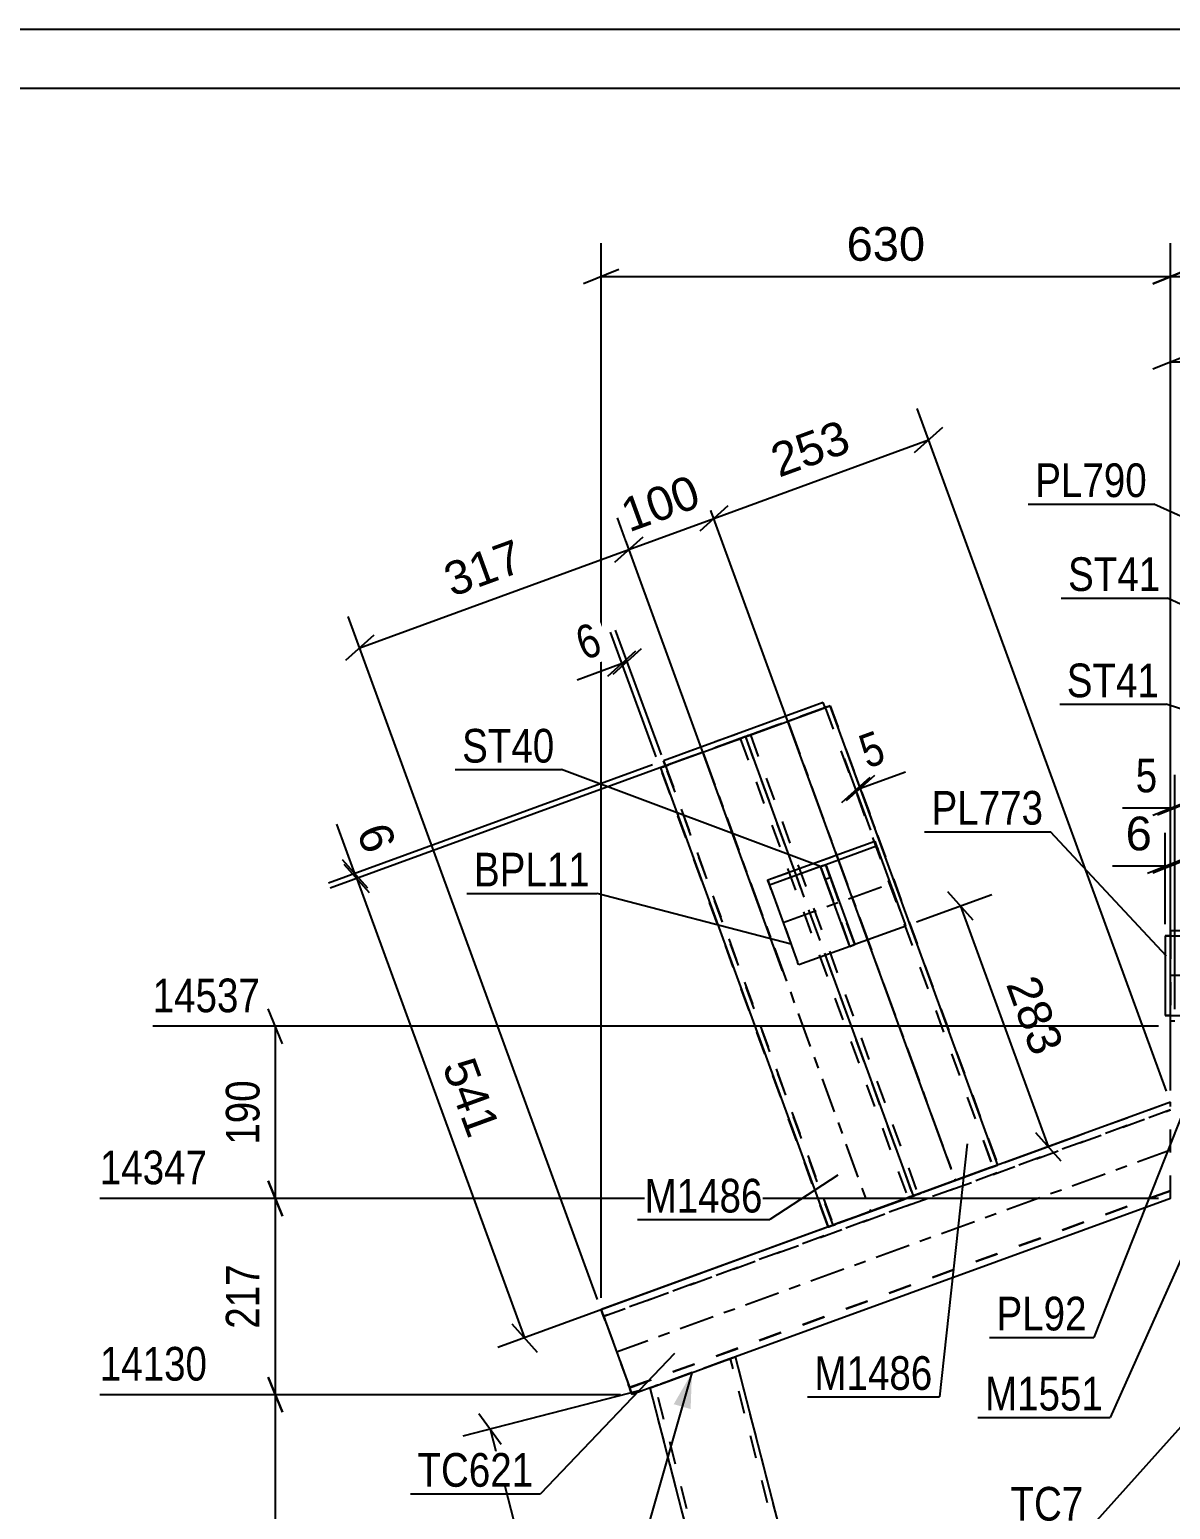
# Model space of a CAD drawing. Header units: millimetres. Extents: x 0 to 841, y 0 to 594.
# Drawn here: x 257.3 to 354.5, y 468.1 to 594 of the extents above; entities that cross this region are included whole.
import ezdxf

# ---------------------------------------------------------------- set-up
doc = ezdxf.new("R2010")
doc.units = ezdxf.units.MM
doc.linetypes.add('DXK_LINE_DOT2', pattern=[3.9198, 1.9599, -1.9599])
doc.linetypes.add('DXK_LINE_DOT3', pattern=[5.9187, 2.979, -0.9799, 0.9799, -0.9799])
doc.styles.add('Arial', font='ARIAL.TTF', dxfattribs={"height": 0.2})
doc.styles.add('Arial Narrow', font='ARIALN.TTF', dxfattribs={"height": 0.2})

# ---------------------------------------------------------------- blocks, each defined once
blk = doc.blocks.new('Unknown-275655210-1133')
at = {"color": 5, "linetype": 'Continuous'}
for p, q in [((841, 594), (0, 594)), ((836, 589), (5, 589))]:
    blk.add_line(p, q, dxfattribs=at)
blk = doc.blocks.new('Part-275655210-8401 - 3681')
at = {"color": 2, "linetype": 'Continuous'}
for p, q in [((354.45, 516.89), (353.99, 516.89)), ((353.99, 516.89), (353.99, 510.12)), ((353.99, 510.12), (354.45, 510.12)), ((354.45, 510.12), (353.99, 510.12))]:
    blk.add_line(p, q, dxfattribs=at)
at = {"color": 7, "linetype": 'DXK_LINE_DOT2'}
for p, q in [((353.99, 516.89), (354.45, 516.89)), ((354.45, 516.89), (354.45, 510.12)), ((353.99, 510.12), (353.99, 510.12)), ((353.99, 510.12), (353.99, 510.12)), ((354.45, 510.12), (354.45, 510.12))]:
    blk.add_line(p, q, dxfattribs=at)
blk = doc.blocks.new('Part-275655210-3687 - 3681')
at = {"color": 7, "linetype": 'DXK_LINE_DOT2'}
for p, q in [((317.18, 480.99), (316.87, 480.87)), ((317.36, 481.06), (317.18, 480.99)), ((317.43, 481.08), (317.36, 481.06)), ((317.43, 481.08), (317.43, 481.08)), ((354.45, 337.67), (317.43, 481.08)), ((316.73, 480.82), (310.87, 478.69)), ((316.73, 480.82), (310.87, 478.69)), ((316.56, 480.76), (310.87, 478.69)), ((316.87, 480.87), (316.56, 480.76)), ((316.73, 480.82), (316.87, 480.87)), ((316.87, 480.88), (316.73, 480.82)), ((316.87, 480.87), (316.96, 480.91)), ((316.96, 480.91), (316.87, 480.88)), ((316.96, 480.91), (317, 480.92)), ((317, 480.92), (316.96, 480.91)), ((317, 480.92), (317, 480.92)), ((354.45, 335.82), (317, 480.92)), ((354.45, 335.82), (317, 480.92)), ((310.24, 478.46), (310.17, 478.44)), ((310.17, 478.44), (310.17, 478.44)), ((354.45, 306.89), (310.17, 478.44)), ((310.42, 478.53), (310.24, 478.46)), ((310.64, 478.61), (310.42, 478.53)), ((310.64, 478.61), (310.6, 478.6)), ((310.6, 478.6), (310.64, 478.61)), ((310.6, 478.6), (310.6, 478.6)), ((354.45, 308.74), (310.6, 478.6)), ((354.45, 308.74), (310.6, 478.6)), ((310.87, 478.69), (310.64, 478.61)), ((310.71, 478.63), (310.64, 478.61)), ((310.64, 478.61), (310.71, 478.63)), ((310.87, 478.69), (310.71, 478.63)), ((310.71, 478.63), (310.73, 478.64)), ((310.73, 478.64), (310.87, 478.69))]:
    blk.add_line(p, q, dxfattribs=at)
at = {"color": 2, "linetype": 'Continuous'}
for p, q in [((316.89, 480.89), (317.18, 480.99)), ((317.18, 480.99), (317.36, 481.06)), ((317.36, 481.06), (317.43, 481.08)), ((354.45, 337.67), (317.43, 481.08)), ((311.04, 478.76), (316.56, 480.76)), ((316.56, 480.76), (316.89, 480.89)), ((310.17, 478.44), (310.24, 478.46)), ((354.45, 306.89), (310.17, 478.44)), ((310.24, 478.46), (310.42, 478.53)), ((310.42, 478.53), (310.71, 478.63)), ((310.71, 478.63), (311.04, 478.76))]:
    blk.add_line(p, q, dxfattribs=at)
blk = doc.blocks.new('Part-275655210-3692 - 3681')
at = {"color": 7, "linetype": 'DXK_LINE_DOT2'}
for p, q in [((354.45, 502.74), (306, 485.1)), ((354.45, 494.55), (354.45, 502.74)), ((306.21, 484.53), (354.45, 502.09)), ((354.45, 502.09), (306.21, 484.53)), ((308.42, 478.45), (354.45, 495.21)), ((354.45, 495.21), (308.42, 478.46)), ((332.79, 494.86), (332.54, 494.77)), ((328.85, 493.42), (325.31, 492.13)), ((306, 485.1), (306, 485.11)), ((306, 485.1), (306.03, 485.02)), ((306.03, 485.02), (306.12, 484.77)), ((306.12, 484.77), (306.26, 484.39)), ((306.21, 484.53), (306.21, 484.53)), ((306.22, 484.48), (306.21, 484.53)), ((306.21, 484.53), (306.22, 484.48)), ((306.34, 484.17), (306.22, 484.48)), ((306.22, 484.48), (306.27, 484.36)), ((306.26, 484.39), (308.4, 478.5)), ((306.27, 484.36), (306.34, 484.17)), ((306.34, 484.17), (308.29, 478.81)), ((306.34, 484.17), (308.29, 478.81)), ((317.43, 481.08), (310.17, 478.44)), ((317.43, 481.08), (310.17, 478.44)), ((308.29, 478.81), (308.4, 478.5)), ((308.36, 478.62), (308.29, 478.81)), ((308.4, 478.5), (308.36, 478.62)), ((308.4, 478.5), (308.42, 478.46)), ((308.42, 478.45), (308.4, 478.5)), ((308.4, 478.5), (308.5, 478.21)), ((308.42, 478.46), (308.42, 478.45)), ((308.5, 478.21), (308.6, 477.96)), ((308.6, 477.96), (308.63, 477.88)), ((308.63, 477.88), (308.63, 477.88))]:
    blk.add_line(p, q, dxfattribs=at)
at = {"color": 2, "linetype": 'Continuous'}
for p, q in [((354.45, 502.74), (332.79, 494.86)), ((354.45, 494.56), (317.43, 481.08)), ((354.45, 494.55), (317.43, 481.08)), ((332.54, 494.77), (328.85, 493.42)), ((325.31, 492.13), (306, 485.11)), ((306.03, 485.02), (306, 485.11)), ((306.12, 484.77), (306.03, 485.02)), ((306.26, 484.39), (306.12, 484.77)), ((306.26, 484.39), (308.37, 478.59)), ((308.5, 478.22), (308.37, 478.59)), ((310.17, 478.44), (308.63, 477.88)), ((310.17, 478.44), (308.63, 477.88)), ((308.6, 477.96), (308.5, 478.22)), ((308.63, 477.88), (308.6, 477.96))]:
    blk.add_line(p, q, dxfattribs=at)
at = {"color": 7, "linetype": 'DXK_LINE_DOT3'}
blk.add_line((354.45, 498.65), (307.31, 481.49), dxfattribs=at)
blk = doc.blocks.new('Part-275655210-8399 - 3681')
at = {"color": 2, "linetype": 'Continuous'}
for p, q in [((354.45, 517.35), (360.62, 517.35)), ((354.45, 517.35), (354.45, 516.43)), ((354.45, 509.73), (354.45, 516.43)), ((375.43, 517.35), (373.12, 517.35)), ((392.91, 517.35), (390.82, 517.35)), ((392.91, 517.35), (392.91, 517.28)), ((392.91, 517.28), (392.91, 509.66)), ((354.45, 509.73), (354.45, 509.66)), ((354.45, 509.66), (354.84, 509.66)), ((354.45, 509.66), (354.84, 509.66)), ((392.91, 509.66), (392.53, 509.66)), ((392.91, 509.66), (392.53, 509.66))]:
    blk.add_line(p, q, dxfattribs=at)
at = {"color": 7, "linetype": 'DXK_LINE_DOT2'}
for p, q in [((354.45, 517.35), (392.91, 517.35)), ((354.45, 517.35), (354.45, 517.35)), ((354.45, 516.89), (392.91, 516.89)), ((392.91, 516.89), (354.45, 516.89)), ((354.45, 516.89), (354.45, 516.89)), ((354.45, 516.89), (354.45, 516.86)), ((354.45, 516.86), (354.45, 516.61)), ((360.62, 517.35), (373.12, 517.35)), ((390.82, 517.35), (375.43, 517.35)), ((392.91, 517.35), (392.91, 517.35)), ((392.91, 516.89), (392.91, 516.89)), ((392.91, 516.86), (392.91, 516.89)), ((354.45, 510.58), (354.45, 510.58)), ((354.45, 510.58), (354.45, 510.58)), ((354.45, 510.58), (354.45, 510.58)), ((354.45, 510.12), (392.91, 510.12)), ((392.91, 510.12), (354.45, 510.12)), ((354.45, 510.12), (354.45, 510.12)), ((392.91, 510.58), (392.91, 510.58)), ((392.91, 510.58), (392.91, 510.58)), ((392.91, 510.58), (392.91, 510.58)), ((392.91, 510.12), (392.91, 510.12)), ((354.45, 509.66), (354.45, 509.66)), ((354.45, 509.66), (354.45, 509.66)), ((392.53, 509.66), (354.84, 509.66)), ((392.53, 509.66), (354.84, 509.66)), ((392.91, 509.66), (392.91, 509.66)), ((392.91, 509.66), (392.91, 509.66))]:
    blk.add_line(p, q, dxfattribs=at)
at = {"color": 7, "linetype": 'DXK_LINE_DOT3'}
blk.add_line((392.91, 513.51), (354.45, 513.51), dxfattribs=at)
blk = doc.blocks.new('Part-275655210-8389 - 3681')
at = {"color": 7, "linetype": 'DXK_LINE_DOT2'}
for p, q in [((318.2, 533.82), (318.13, 533.79)), ((318.2, 533.82), (318.27, 533.84)), ((318.27, 533.84), (318.2, 533.81)), ((318.27, 533.84), (318.27, 533.84)), ((318.27, 533.84), (318.27, 533.84)), ((318.27, 533.84), (332.54, 494.77)), ((317.56, 533.58), (311.74, 531.46)), ((317.56, 533.58), (311.74, 531.46)), ((317.4, 533.52), (311.74, 531.46)), ((317.7, 533.63), (317.4, 533.52)), ((317.7, 533.64), (317.56, 533.58)), ((317.56, 533.58), (317.7, 533.63)), ((318.01, 533.75), (317.7, 533.63)), ((317.7, 533.63), (317.8, 533.67)), ((317.8, 533.67), (317.7, 533.64)), ((317.8, 533.67), (317.83, 533.68)), ((317.83, 533.68), (317.8, 533.67)), ((317.83, 533.68), (317.83, 533.68)), ((317.83, 533.68), (332.1, 494.61)), ((317.83, 533.68), (332.1, 494.61)), ((318.2, 533.81), (318.01, 533.75)), ((311.51, 531.37), (311.29, 531.29)), ((311.47, 531.36), (311.51, 531.37)), ((311.51, 531.37), (311.47, 531.36)), ((311.47, 531.36), (311.47, 531.36)), ((325.74, 492.29), (311.47, 531.36)), ((311.47, 531.36), (325.74, 492.29)), ((311.74, 531.46), (311.51, 531.37)), ((311.51, 531.37), (311.58, 531.4)), ((311.57, 531.4), (311.51, 531.37)), ((311.74, 531.46), (311.57, 531.4)), ((311.58, 531.4), (311.6, 531.4)), ((311.6, 531.4), (311.74, 531.46)), ((311.11, 531.22), (311.04, 531.2)), ((311.04, 531.2), (311.04, 531.2)), ((325.31, 492.13), (311.04, 531.2)), ((311.29, 531.29), (311.11, 531.22)), ((322.42, 522.46), (322.58, 522.03)), ((322.58, 522.03), (325.06, 515.24)), ((331.83, 494.51), (326.01, 492.39)), ((331.67, 494.45), (326.01, 492.39)), ((329.89, 493.8), (326.01, 492.39)), ((331.67, 494.45), (332, 494.57)), ((331.83, 494.51), (331.97, 494.56)), ((331.97, 494.56), (332.07, 494.6)), ((332.1, 494.61), (332, 494.57)), ((332.07, 494.6), (332.1, 494.61)), ((332.1, 494.61), (332.1, 494.61)), ((332.54, 494.77), (332.54, 494.77)), ((325.56, 492.22), (325.85, 492.32)), ((325.74, 492.29), (325.78, 492.3)), ((325.78, 492.3), (325.74, 492.29)), ((325.74, 492.29), (325.74, 492.29)), ((325.74, 492.29), (325.74, 492.29)), ((325.78, 492.3), (325.85, 492.33)), ((325.87, 492.33), (325.78, 492.3)), ((325.85, 492.32), (326.01, 492.39)), ((325.85, 492.33), (325.87, 492.33)), ((325.87, 492.33), (326.01, 492.39)), ((326.01, 492.39), (325.87, 492.33)), ((325.31, 492.13), (325.38, 492.15)), ((325.31, 492.13), (325.31, 492.13)), ((325.31, 492.13), (325.31, 492.13)), ((325.38, 492.15), (325.56, 492.22))]:
    blk.add_line(p, q, dxfattribs=at)
at = {"color": 2, "linetype": 'Continuous'}
for p, q in [((318.27, 533.84), (322.42, 522.46)), ((311.91, 531.52), (317.4, 533.52)), ((317.4, 533.52), (317.73, 533.64)), ((317.73, 533.64), (318.01, 533.75)), ((318.13, 533.79), (318.01, 533.75)), ((311.29, 531.29), (311.57, 531.4)), ((311.57, 531.4), (311.91, 531.52)), ((311.04, 531.2), (311.11, 531.22)), ((311.04, 531.2), (325.31, 492.13)), ((311.11, 531.22), (311.29, 531.29)), ((322.58, 522.03), (322.58, 522.03)), ((325.06, 515.24), (332.54, 494.77)), ((326.18, 492.45), (331.67, 494.45)), ((331.83, 494.51), (329.89, 493.8)), ((332, 494.57), (331.67, 494.45)), ((331.97, 494.56), (331.83, 494.51)), ((332.07, 494.6), (331.97, 494.56)), ((332.28, 494.68), (332, 494.57)), ((332.1, 494.61), (332.07, 494.6)), ((332.28, 494.68), (332.1, 494.61)), ((332.47, 494.75), (332.28, 494.68)), ((332.28, 494.68), (332.47, 494.74)), ((332.47, 494.74), (332.54, 494.77)), ((332.54, 494.77), (332.47, 494.75)), ((325.85, 492.33), (325.56, 492.22)), ((326.18, 492.45), (325.85, 492.33)), ((325.38, 492.15), (325.31, 492.13)), ((325.56, 492.22), (325.38, 492.15))]:
    blk.add_line(p, q, dxfattribs=at)
at = {"color": 7, "linetype": 'DXK_LINE_DOT3'}
blk.add_line((314.65, 532.52), (328.92, 493.45), dxfattribs=at)
blk = doc.blocks.new('Part-275655210-8388 - 3681')
at = {"color": 7, "linetype": 'DXK_LINE_DOT2'}
for p, q in [((325.24, 536.38), (324.93, 536.27)), ((325.43, 536.45), (325.24, 536.38)), ((325.49, 536.47), (325.43, 536.45)), ((325.49, 536.47), (325.49, 536.47)), ((325.49, 536.47), (339.76, 497.4)), ((324.79, 536.22), (318.97, 534.09)), ((324.79, 536.22), (318.97, 534.09)), ((324.63, 536.16), (318.97, 534.09)), ((324.93, 536.27), (324.63, 536.16)), ((324.79, 536.22), (324.93, 536.27)), ((324.93, 536.27), (324.79, 536.22)), ((324.93, 536.27), (325.03, 536.3)), ((325.03, 536.3), (324.93, 536.27)), ((325.03, 536.3), (325.06, 536.32)), ((325.06, 536.32), (325.03, 536.3)), ((325.06, 536.32), (325.06, 536.32)), ((325.06, 536.32), (339.33, 497.24)), ((325.06, 536.32), (339.33, 497.25)), ((318.33, 533.86), (318.27, 533.83)), ((318.27, 533.83), (318.27, 533.84)), ((318.27, 533.83), (332.54, 494.76)), ((318.52, 533.93), (318.33, 533.86)), ((318.74, 534.01), (318.52, 533.93)), ((318.7, 533.99), (318.74, 534.01)), ((318.74, 534.01), (318.7, 533.99)), ((318.7, 533.99), (318.7, 533.99)), ((318.7, 533.99), (332.97, 494.92)), ((318.7, 533.99), (332.97, 494.92)), ((318.97, 534.09), (318.74, 534.01)), ((318.74, 534.01), (318.8, 534.03)), ((318.8, 534.03), (318.74, 534.01)), ((318.97, 534.09), (318.8, 534.03)), ((318.8, 534.03), (318.83, 534.04)), ((318.83, 534.04), (318.97, 534.09)), ((322.42, 522.47), (322.58, 522.03)), ((322.58, 522.03), (325.06, 515.24)), ((339.76, 497.4), (339.76, 497.4)), ((339.06, 497.15), (333.24, 495.02)), ((338.9, 497.09), (333.24, 495.02)), ((338.9, 497.09), (339.33, 497.24)), ((339.06, 497.15), (339.2, 497.2)), ((339.2, 497.2), (339.3, 497.23)), ((339.3, 497.23), (339.33, 497.25)), ((339.33, 497.25), (339.33, 497.24)), ((332.54, 494.76), (332.6, 494.79)), ((332.6, 494.79), (332.79, 494.86)), ((332.79, 494.86), (333.07, 494.96)), ((332.97, 494.92), (333, 494.94)), ((333, 494.93), (332.97, 494.92)), ((332.97, 494.92), (332.97, 494.92)), ((333.1, 494.97), (333, 494.93)), ((333, 494.94), (333.07, 494.96)), ((333.07, 494.96), (333.24, 495.02)), ((333.07, 494.96), (333.1, 494.97)), ((333.1, 494.97), (333.24, 495.02)), ((333.24, 495.02), (333.1, 494.97)), ((333.4, 495.08), (333.24, 495.02)), ((332.54, 494.76), (332.54, 494.77))]:
    blk.add_line(p, q, dxfattribs=at)
at = {"color": 2, "linetype": 'Continuous'}
for p, q in [((324.96, 536.28), (325.24, 536.38)), ((325.24, 536.38), (325.43, 536.45)), ((325.43, 536.45), (325.49, 536.47)), ((339.76, 497.4), (325.49, 536.47)), ((319.14, 534.15), (324.63, 536.16)), ((324.63, 536.16), (324.96, 536.28)), ((318.27, 533.84), (318.33, 533.86)), ((318.27, 533.84), (322.42, 522.47)), ((318.33, 533.86), (318.52, 533.93)), ((318.52, 533.93), (318.8, 534.03)), ((318.8, 534.03), (319.14, 534.15)), ((322.58, 522.03), (322.58, 522.03)), ((325.06, 515.24), (332.54, 494.77)), ((339.51, 497.31), (339.23, 497.21)), ((339.33, 497.24), (339.51, 497.31)), ((339.51, 497.31), (339.7, 497.38)), ((339.7, 497.38), (339.51, 497.31)), ((339.7, 497.38), (339.76, 497.4)), ((339.76, 497.4), (339.7, 497.38)), ((339.06, 497.15), (333.4, 495.08)), ((333.4, 495.08), (338.9, 497.09)), ((339.23, 497.21), (338.9, 497.09)), ((339.2, 497.2), (339.06, 497.15)), ((339.3, 497.23), (339.2, 497.2)), ((339.33, 497.24), (339.3, 497.23)), ((332.6, 494.79), (332.54, 494.77)), ((332.79, 494.86), (332.6, 494.79)), ((333.07, 494.96), (332.79, 494.86)), ((333.4, 495.08), (333.07, 494.96))]:
    blk.add_line(p, q, dxfattribs=at)
at = {"color": 7, "linetype": 'DXK_LINE_DOT3'}
blk.add_line((321.88, 535.15), (336.15, 496.08), dxfattribs=at)
blk = doc.blocks.new('Part-275655210-8403 - 3681')
at = {"color": 2, "linetype": 'Continuous'}
for p, q in [((324.9, 536.75), (311.31, 531.79)), ((325.06, 536.32), (324.9, 536.75)), ((319.14, 534.15), (318.13, 533.79)), ((318.27, 533.84), (318.27, 533.84)), ((311.47, 531.36), (311.31, 531.79)), ((311.91, 531.52), (311.47, 531.36))]:
    blk.add_line(p, q, dxfattribs=at)
at = {"color": 7, "linetype": 'DXK_LINE_DOT2'}
for p, q in [((324.9, 536.75), (311.31, 531.79)), ((325.06, 536.32), (324.9, 536.75)), ((324.9, 536.75), (324.9, 536.75)), ((318.27, 533.84), (325.06, 536.31)), ((325.06, 536.31), (319.14, 534.15)), ((325.06, 536.31), (325.06, 536.32)), ((325.06, 536.31), (325.06, 536.32)), ((325.06, 536.31), (325.06, 536.31)), ((318.27, 533.84), (311.47, 531.36)), ((318.13, 533.79), (311.91, 531.52)), ((311.31, 531.79), (311.47, 531.36)), ((311.31, 531.79), (311.31, 531.79)), ((311.47, 531.36), (311.47, 531.36))]:
    blk.add_line(p, q, dxfattribs=at)
blk = doc.blocks.new('Part-275655210-8404 - 3681')
at = {"color": 2, "linetype": 'Continuous'}
for p, q in [((320.18, 521.65), (329.28, 524.96)), ((329.44, 524.53), (325.11, 522.95)), ((329.44, 524.53), (325.11, 522.95)), ((329.28, 524.96), (329.3, 524.93)), ((329.3, 524.93), (329.43, 524.56)), ((329.43, 524.56), (329.44, 524.53)), ((329.44, 524.53), (329.44, 524.53)), ((329.44, 524.53), (329.46, 524.48)), ((329.46, 524.48), (329.51, 524.35)), ((329.51, 524.35), (329.58, 524.15)), ((329.58, 524.15), (331.87, 517.85)), ((324.68, 522.79), (320.33, 521.21)), ((324.67, 522.79), (320.33, 521.21)), ((320.19, 521.61), (320.18, 521.65)), ((320.25, 521.46), (320.19, 521.61)), ((320.32, 521.24), (320.25, 521.46)), ((320.33, 521.21), (320.32, 521.24)), ((320.33, 521.21), (320.33, 521.21)), ((320.35, 521.17), (320.33, 521.21)), ((320.47, 520.83), (320.35, 521.17)), ((320.47, 520.83), (322.72, 514.66)), ((331.92, 517.73), (327.58, 516.16)), ((331.92, 517.73), (331.87, 517.85)), ((327.15, 516), (322.81, 514.42)), ((322.8, 514.45), (322.72, 514.66)), ((322.81, 514.42), (322.8, 514.45))]:
    blk.add_line(p, q, dxfattribs=at)
at = {"color": 7, "linetype": 'DXK_LINE_DOT2'}
for p, q in [((320.18, 521.65), (329.28, 524.96)), ((329.28, 524.96), (329.44, 524.53)), ((329.28, 524.96), (329.28, 524.96)), ((329.44, 524.53), (331.92, 517.73)), ((329.44, 524.53), (329.44, 524.53)), ((325.11, 522.95), (324.67, 522.79)), ((325.11, 522.95), (324.68, 522.79)), ((320.18, 521.65), (320.33, 521.21)), ((320.18, 521.65), (320.18, 521.65)), ((320.33, 521.21), (322.81, 514.42)), ((320.33, 521.21), (320.33, 521.21)), ((327.58, 516.16), (327.15, 516))]:
    blk.add_line(p, q, dxfattribs=at)
at = {"color": 7, "linetype": 'DXK_LINE_DOT3'}
blk.add_line((321.49, 518.03), (330.6, 521.35), dxfattribs=at)
blk = doc.blocks.new('Part-275655210-8405 - 3681')
at = {"color": 2, "linetype": 'Continuous'}
for p, q in [((324.67, 522.79), (325.11, 522.95)), ((327.15, 516), (324.67, 522.79)), ((325.11, 522.95), (327.58, 516.16)), ((327.15, 516), (327.58, 516.16))]:
    blk.add_line(p, q, dxfattribs=at)
at = {"color": 7, "linetype": 'DXK_LINE_DOT2'}
for p, q in [((324.67, 522.79), (325.11, 522.95)), ((324.67, 522.79), (325.07, 521.71)), ((324.67, 522.79), (324.67, 522.79)), ((325.5, 521.87), (325.11, 522.95)), ((325.11, 522.95), (325.11, 522.95)), ((325.07, 521.71), (325.5, 521.87)), ((325.07, 521.71), (327.15, 516)), ((327.58, 516.16), (325.5, 521.87))]:
    blk.add_line(p, q, dxfattribs=at)
blk = doc.blocks.new('StraightDimension-275655210-13917 - 3681')
at = {"color": 7, "linetype": 'Continuous'}
for p, q in [((353.99, 517.89), (353.99, 525.67)), ((354.45, 518.35), (354.45, 525.67)), ((353.99, 522.82), (349.52, 522.82)), ((353.99, 522.82), (349.52, 522.82)), ((352.49, 522.22), (355.49, 523.42)), ((355.95, 523.42), (352.95, 522.22)), ((353.99, 522.82), (354.45, 522.82))]:
    blk.add_line(p, q, dxfattribs=at)
at = {"color": 0}
blk.add_wipeout([(353.46, 523.57), (353.46, 527.77), (350.04, 527.77), (350.04, 523.57)], dxfattribs=at)
at = {"color": 3, "style": 'Arial'}
blk.add_text('6', height=2.87, dxfattribs=at).set_placement((350.64, 524.17))
blk = doc.blocks.new('StraightDimension-275655210-20861 - 3681')
at = {"color": 7, "linetype": 'Continuous'}
for p, q in [((354.45, 518.35), (354.45, 568.58)), ((364.47, 552.1), (364.47, 568.58)), ((352.95, 565.13), (355.95, 566.33)), ((354.45, 565.73), (364.47, 565.73)), ((365.97, 566.33), (362.97, 565.13))]:
    blk.add_line(p, q, dxfattribs=at)
at = {"color": 0}
blk.add_wipeout([(363.4, 566.48), (363.4, 570.68), (355.53, 570.68), (355.53, 566.48)], dxfattribs=at)
at = {"color": 3, "style": 'Arial'}
blk.add_text('130', height=2.865, dxfattribs=at).set_placement((356.13, 567.08))
blk = doc.blocks.new('StraightDimension-275655210-4100 - 3681')
at = {"color": 7, "linetype": 'Continuous'}
for p, q in [((354.45, 510.2), (354.45, 530.61)), ((354.84, 510.66), (354.84, 530.61)), ((354.45, 527.76), (350.37, 527.76)), ((354.45, 527.76), (350.37, 527.76)), ((352.95, 527.16), (355.95, 528.36)), ((356.34, 528.36), (353.34, 527.16)), ((354.45, 527.76), (354.84, 527.76))]:
    blk.add_line(p, q, dxfattribs=at)
at = {"color": 0}
blk.add_wipeout([(353.93, 528.51), (353.93, 532.71), (350.9, 532.71), (350.9, 528.51)], dxfattribs=at)
at = {"color": 3, "style": 'Arial Narrow'}
blk.add_text('5', height=2.86, dxfattribs=at).set_placement((351.5, 529.11))
blk = doc.blocks.new('StraightDimension-275655210-13946 - 3681')
at = {"color": 7, "linetype": 'Continuous'}
for p, q in [((354.45, 503.74), (354.45, 575.83)), ((392.91, 503.74), (392.91, 575.83)), ((355.95, 573.58), (352.95, 572.38)), ((354.45, 572.98), (392.91, 572.98)), ((391.41, 572.38), (394.41, 573.58))]:
    blk.add_line(p, q, dxfattribs=at)
at = {"color": 0}
blk.add_wipeout([(377.62, 573.73), (377.62, 577.93), (369.75, 577.93), (369.75, 573.73)], dxfattribs=at)
at = {"color": 3, "style": 'Arial'}
blk.add_text('500', height=2.865, dxfattribs=at).set_placement((370.35, 574.33))
blk = doc.blocks.new('StraightDimension-275655210-13947 - 3681')
at = {"color": 7, "linetype": 'Continuous'}
for p, q in [((306, 486.11), (306, 575.83)), ((354.45, 503.74), (354.45, 575.83)), ((307.5, 573.58), (304.5, 572.38)), ((306, 572.98), (354.45, 572.98)), ((352.95, 572.38), (355.95, 573.58))]:
    blk.add_line(p, q, dxfattribs=at)
at = {"color": 0}
blk.add_wipeout([(334.16, 573.73), (334.16, 577.93), (326.29, 577.93), (326.29, 573.73)], dxfattribs=at)
at = {"color": 3, "style": 'Arial'}
blk.add_text('630', height=2.865, dxfattribs=at).set_placement((326.89, 574.33))
blk = doc.blocks.new('StraightDimension-275655210-16260 - 3681')
at = {"color": 7, "linetype": 'Continuous'}
for p, q in [((354.11, 503.68), (332.9, 561.77)), ((315.58, 552.41), (333.87, 559.09)), ((332.67, 558.01), (335.08, 560.17)), ((335.81, 497.02), (314.6, 555.09)), ((316.78, 553.49), (314.38, 551.33))]:
    blk.add_line(p, q, dxfattribs=at)
at = {"color": 0}
blk.add_wipeout([(328.17, 557.8), (326.73, 561.75), (319.33, 559.05), (320.77, 555.1)], dxfattribs=at)
at = {"color": 3, "style": 'Arial'}
blk.add_text('253', height=2.865, rotation=20.0593, dxfattribs=at).set_placement((321.13, 555.87))
blk = doc.blocks.new('StraightDimension-275655210-16261 - 3681')
at = {"color": 7, "linetype": 'Continuous'}
for p, q in [((335.81, 497.02), (314.6, 555.09)), ((316.78, 553.49), (314.38, 551.33)), ((321.44, 513.92), (307.38, 552.45)), ((308.35, 549.77), (315.58, 552.41)), ((307.15, 548.69), (309.56, 550.85))]:
    blk.add_line(p, q, dxfattribs=at)
at = {"color": 0}
blk.add_wipeout([(315.41, 553.14), (313.97, 557.09), (306.57, 554.39), (308.01, 550.44)], dxfattribs=at)
at = {"color": 3, "style": 'Arial'}
blk.add_text('100', height=2.865, rotation=20.0593, dxfattribs=at).set_placement((308.37, 551.21))
blk = doc.blocks.new('StraightDimension-275655210-16262 - 3681')
at = {"color": 7, "linetype": 'Continuous'}
for p, q in [((321.44, 513.92), (307.38, 552.45)), ((307.15, 548.69), (309.56, 550.85)), ((285.44, 541.4), (308.35, 549.77)), ((305.69, 485.96), (284.46, 544.08)), ((286.64, 542.48), (284.23, 540.32))]:
    blk.add_line(p, q, dxfattribs=at)
at = {"color": 0}
blk.add_wipeout([(300.33, 547.64), (298.89, 551.58), (291.5, 548.89), (292.94, 544.94)], dxfattribs=at)
at = {"color": 3, "style": 'Arial'}
blk.add_text('317', height=2.865, rotation=20.0593, dxfattribs=at).set_placement((293.3, 545.71))
blk = doc.blocks.new('StraightDimension-275655210-18567 - 3681')
at = {"color": 7, "linetype": 'Continuous'}
for p, q in [((313.71, 532.18), (282.94, 520.94)), ((286.27, 520.56), (284.11, 522.96)), ((285.19, 521.76), (299.46, 482.69)), ((327.98, 493.11), (297.21, 481.87)), ((298.39, 483.89), (300.54, 481.49))]:
    blk.add_line(p, q, dxfattribs=at)
at = {"color": 0}
blk.add_wipeout([(294.38, 498.79), (298.33, 500.23), (295.63, 507.62), (291.68, 506.18)], dxfattribs=at)
at = {"color": 3, "style": 'Arial'}
blk.add_text('541', height=2.865, rotation=-69.9352, dxfattribs=at).set_placement((292.45, 505.82))
blk = doc.blocks.new('StraightDimension-275655210-18568 - 3681')
at = {"color": 7, "linetype": 'Continuous'}
for p, q in [((310.37, 531.45), (282.78, 521.37)), ((313.71, 532.18), (282.94, 520.94)), ((283.96, 523.4), (286.11, 520.99)), ((286.27, 520.56), (284.11, 522.96)), ((285.03, 522.19), (285.19, 521.76))]:
    blk.add_line(p, q, dxfattribs=at)
at = {"color": 0}
blk.add_wipeout([(285.56, 522.95), (289.5, 524.39), (288.33, 527.6), (284.38, 526.16)], dxfattribs=at)
at = {"color": 7, "linetype": 'Continuous'}
blk.add_line((285.03, 522.19), (283.5, 526.4), dxfattribs=at)
blk.add_line((285.03, 522.19), (283.5, 526.4), dxfattribs=at)
at = {"color": 3, "style": 'Arial'}
blk.add_text('6', height=2.87, rotation=-69.9352, dxfattribs=at).set_placement((285.15, 525.8))
blk = doc.blocks.new('StraightDimension-275655210-18731 - 3681')
at = {"color": 7, "linetype": 'Continuous'}
for p, q in [((332.85, 518.08), (339.25, 520.41)), ((337.65, 518.23), (335.5, 520.64)), ((336.57, 519.43), (344.05, 498.97)), ((340.33, 497.61), (346.72, 499.95)), ((342.97, 500.17), (345.13, 497.77))]:
    blk.add_line(p, q, dxfattribs=at)
at = {"color": 0}
blk.add_wipeout([(342.36, 505.76), (346.31, 507.2), (343.61, 514.6), (339.67, 513.16)], dxfattribs=at)
at = {"color": 3, "style": 'Arial'}
blk.add_text('283', height=2.865, rotation=-69.941, dxfattribs=at).set_placement((340.43, 512.8))
blk = doc.blocks.new('StraightDimension-275655210-19428 - 3681')
at = {"color": 7, "linetype": 'Continuous'}
for p, q in [((278.86, 507.7), (277.66, 510.7)), ((353.45, 509.2), (267.82, 509.2)), ((278.26, 494.56), (278.26, 509.2)), ((277.66, 496.06), (278.86, 493.06)), ((353.45, 494.56), (263.32, 494.56))]:
    blk.add_line(p, q, dxfattribs=at)
at = {"color": 0}
blk.add_wipeout([(277.51, 505.22), (273.31, 505.22), (273.31, 498.53), (277.51, 498.53)], dxfattribs=at)
at = {"color": 3, "style": 'Arial Narrow'}
blk.add_text('190', height=2.863, rotation=90.0002, dxfattribs=at).set_placement((276.91, 499.13))
at = {"color": 0, "linetype": 'Continuous'}
blk.add_wipeout([(277.56, 509.8), (277.56, 514), (267.22, 514), (267.22, 509.8)], dxfattribs=at)
at = {"color": 3, "linetype": 'Continuous', "style": 'Arial Narrow'}
blk.add_text('14537', height=2.863, dxfattribs=at).set_placement((267.82, 510.4))
blk = doc.blocks.new('StraightDimension-275655210-19429 - 3681')
at = {"color": 7, "linetype": 'Continuous'}
for p, q in [((278.86, 493.06), (277.66, 496.06)), ((353.45, 494.56), (263.32, 494.56)), ((278.26, 477.86), (278.26, 494.56)), ((277.66, 479.36), (278.86, 476.36)), ((307.63, 477.86), (263.32, 477.86))]:
    blk.add_line(p, q, dxfattribs=at)
at = {"color": 0}
blk.add_wipeout([(277.51, 489.55), (273.31, 489.55), (273.31, 482.87), (277.51, 482.87)], dxfattribs=at)
at = {"color": 3, "style": 'Arial Narrow'}
blk.add_text('217', height=2.863, rotation=90.0002, dxfattribs=at).set_placement((276.91, 483.47))
at = {"color": 0, "linetype": 'Continuous'}
blk.add_wipeout([(273.06, 495.16), (273.06, 499.36), (262.72, 499.36), (262.72, 495.16)], dxfattribs=at)
at = {"color": 3, "linetype": 'Continuous', "style": 'Arial Narrow'}
blk.add_text('14347', height=2.863, dxfattribs=at).set_placement((263.32, 495.76))
blk = doc.blocks.new('StraightDimension-275655210-19430 - 3681')
at = {"color": 7, "linetype": 'Continuous'}
for p, q in [((278.86, 476.36), (277.66, 479.36)), ((307.63, 477.86), (263.32, 477.86)), ((278.26, 306.89), (278.26, 477.86))]:
    blk.add_line(p, q, dxfattribs=at)
at = {"color": 0, "linetype": 'Continuous'}
blk.add_wipeout([(273.06, 478.46), (273.06, 482.66), (262.72, 482.66), (262.72, 478.46)], dxfattribs=at)
at = {"color": 3, "linetype": 'Continuous', "style": 'Arial Narrow'}
blk.add_text('14130', height=2.863, dxfattribs=at).set_placement((263.32, 479.06))
blk = doc.blocks.new('StraightDimension-275655210-19540 - 3681')
at = {"color": 7, "linetype": 'Continuous'}
for p, q in [((309.2, 478.19), (294.21, 474.32)), ((297.49, 473.62), (295.58, 476.22)), ((296.54, 474.92), (340.82, 303.37))]:
    blk.add_line(p, q, dxfattribs=at)
blk = doc.blocks.new('StraightDimension-275655210-20132 - 3681')
at = {"color": 7, "linetype": 'Continuous'}
for p, q in [((310.69, 532.14), (306.78, 542.74)), ((311.13, 532.3), (307.21, 542.9)), ((306.57, 538.98), (308.96, 541.15)), ((309.4, 541.31), (307, 539.14)), ((307.77, 540.07), (308.2, 540.23))]:
    blk.add_line(p, q, dxfattribs=at)
at = {"color": 0}
blk.add_wipeout([(307.01, 540.59), (305.56, 544.53), (302.72, 543.48), (304.17, 539.54)], dxfattribs=at)
at = {"color": 7, "linetype": 'Continuous'}
blk.add_line((307.77, 540.07), (303.94, 538.65), dxfattribs=at)
blk.add_line((307.77, 540.07), (303.94, 538.65), dxfattribs=at)
at = {"color": 3, "style": 'Arial Narrow'}
blk.add_text('6', height=2.86, rotation=20.2655, dxfattribs=at).set_placement((304.53, 540.31))
blk = doc.blocks.new('StraightDimension-275655210-20149 - 3681')
at = {"color": 7, "linetype": 'Continuous'}
for p, q in [((328.94, 525.9), (326.72, 532)), ((329.31, 526.03), (327.09, 532.13)), ((326.49, 528.24), (328.9, 530.4)), ((329.27, 530.53), (326.86, 528.38)), ((327.7, 529.32), (328.06, 529.45))]:
    blk.add_line(p, q, dxfattribs=at)
at = {"color": 0}
blk.add_wipeout([(331.15, 531.37), (329.71, 535.32), (326.86, 534.28), (328.3, 530.34)], dxfattribs=at)
at = {"color": 7, "linetype": 'Continuous'}
blk.add_line((328.06, 529.45), (331.9, 530.85), dxfattribs=at)
blk.add_line((328.06, 529.45), (331.9, 530.85), dxfattribs=at)
at = {"color": 3, "style": 'Arial Narrow'}
blk.add_text('5', height=2.86, rotation=20.002, dxfattribs=at).set_placement((328.66, 531.11))
blk = doc.blocks.new('Mark-275655210-3688 - 3681')
at = {"color": 0}
blk.add_wipeout([(300.23, 470.03), (300.23, 473.03), (290.36, 473.03), (290.36, 470.03)], dxfattribs=at)
blk.add_wipeout([(300.23, 470.03), (300.23, 473.03), (290.36, 473.03), (290.36, 470.03)], dxfattribs=at)
at = {"color": 30, "linetype": 'Continuous'}
for p in [(312.24, 481.37), (289.76, 469.43)]:
    blk.add_line(p, (300.83, 469.43), dxfattribs=at)
at = {"color": 3, "style": 'Arial Narrow'}
blk.add_text('TC621', height=2.863, dxfattribs=at).set_placement((290.36, 470.03))
blk = doc.blocks.new('Mark-275655210-3765 - 3681')
at = {"color": 0}
blk.add_wipeout([(347.33, 483.33), (347.33, 486.33), (339.65, 486.33), (339.65, 483.33)], dxfattribs=at)
blk.add_wipeout([(347.33, 483.33), (347.33, 486.33), (339.65, 486.33), (339.65, 483.33)], dxfattribs=at)
at = {"color": 30, "linetype": 'Continuous'}
for p in [(358.51, 509.47), (339.05, 482.73)]:
    blk.add_line(p, (347.93, 482.73), dxfattribs=at)
at = {"color": 3, "style": 'Arial Narrow'}
blk.add_text('PL92', height=2.863, dxfattribs=at).set_placement((339.65, 483.33))
blk = doc.blocks.new('Mark-275655210-3803 - 3681')
at = {"color": 0}
blk.add_wipeout([(347.05, 467.15), (347.05, 470.15), (340.84, 470.15), (340.84, 467.15)], dxfattribs=at)
blk.add_wipeout([(347.05, 467.15), (347.05, 470.15), (340.84, 470.15), (340.84, 467.15)], dxfattribs=at)
at = {"color": 30, "linetype": 'Continuous'}
for p in [(366.34, 487.42), (340.24, 466.55)]:
    blk.add_line(p, (347.65, 466.55), dxfattribs=at)
at = {"color": 3, "style": 'Arial Narrow'}
blk.add_text('TC7', height=2.863, dxfattribs=at).set_placement((340.84, 467.15))
blk = doc.blocks.new('Mark-275655210-8449 - 3681')
at = {"color": 0}
blk.add_wipeout([(305.03, 521.1), (305.03, 524.1), (295.17, 524.1), (295.17, 521.1)], dxfattribs=at)
blk.add_wipeout([(305.03, 521.1), (305.03, 524.1), (295.17, 524.1), (295.17, 521.1)], dxfattribs=at)
at = {"color": 30, "linetype": 'Continuous'}
for p in [(294.57, 520.5), (322.16, 516.19)]:
    blk.add_line(p, (305.63, 520.5), dxfattribs=at)
at = {"color": 3, "style": 'Arial Narrow'}
blk.add_text('BPL11', height=2.863, dxfattribs=at).set_placement((295.17, 521.1))
blk = doc.blocks.new('WeldMark-275655210-4153 - 3681')
at = {"linetype": 'Continuous'}
blk.add_hatch(color=30, dxfattribs=at).paths.add_polyline_path([(312.17, 477.05), (313.72, 479.73), (313.61, 476.64)])
at = {"color": 30, "linetype": 'Continuous'}
for p in [(313.72, 479.73), (294.96, 457.69)]:
    blk.add_line(p, (307.39, 457.69), dxfattribs=at)
at = {"color": 3, "linetype": 'Continuous'}
for p, q in [((294.96, 457.69), (290.68, 461.97)), ((294.96, 457.69), (290.68, 453.4)), ((300.14, 457.69), (304.43, 457.69)), ((304.43, 457.69), (300.14, 453.4)), ((300.14, 453.4), (300.14, 457.69))]:
    blk.add_line(p, q, dxfattribs=at)
for start, end in [(90, 270), (270, 90)]:
    blk.add_arc((307.39, 457.69), 1.5, start, end, dxfattribs=at)
at = {"color": 0}
blk.add_wipeout([(299.49, 453.59), (299.49, 456.99), (296.86, 456.99), (296.86, 453.59)], dxfattribs=at)
at = {"color": 3, "style": 'Arial'}
blk.add_text('6', height=2.87, dxfattribs=at).set_placement((297.06, 453.79))
at = {"color": 0, "linetype": 'Continuous'}
blk.add_wipeout([(291.06, 456.79), (291.06, 459.79), (283.29, 459.79), (283.29, 456.79)], dxfattribs=at)
blk.add_wipeout([(291.06, 456.79), (291.06, 459.79), (283.29, 459.79), (283.29, 456.79)], dxfattribs=at)
at = {"color": 3, "linetype": 'Continuous', "style": 'Arial'}
blk.add_text('TYP', height=2.865, dxfattribs=at).set_placement((283.29, 456.79))
blk = doc.blocks.new('Mark-275655210-20836 - 3681')
at = {"color": 0}
blk.add_wipeout([(352.45, 554.23), (352.45, 557.23), (342.95, 557.23), (342.95, 554.23)], dxfattribs=at)
blk.add_wipeout([(352.45, 554.23), (352.45, 557.23), (342.95, 557.23), (342.95, 554.23)], dxfattribs=at)
at = {"color": 30, "linetype": 'Continuous'}
for p in [(342.35, 553.63), (360.73, 550.15)]:
    blk.add_line(p, (353.05, 553.63), dxfattribs=at)
at = {"color": 3, "style": 'Arial Narrow'}
blk.add_text('PL790', height=2.863, dxfattribs=at).set_placement((342.95, 554.23))
blk = doc.blocks.new('Mark-275655210-8446 - 3681')
at = {"color": 0}
blk.add_wipeout([(343.63, 526.36), (343.63, 529.36), (334.12, 529.36), (334.12, 526.36)], dxfattribs=at)
blk.add_wipeout([(343.63, 526.36), (343.63, 529.36), (334.12, 529.36), (334.12, 526.36)], dxfattribs=at)
at = {"color": 30, "linetype": 'Continuous'}
for p in [(333.52, 525.76), (354.12, 515.18)]:
    blk.add_line(p, (344.23, 525.76), dxfattribs=at)
at = {"color": 3, "style": 'Arial Narrow'}
blk.add_text('PL773', height=2.863, dxfattribs=at).set_placement((334.12, 526.36))
blk = doc.blocks.new('Mark-275655210-8455 - 3681')
at = {"color": 0}
blk.add_wipeout([(334.2, 478.27), (334.2, 481.27), (324.15, 481.27), (324.15, 478.27)], dxfattribs=at)
blk.add_wipeout([(334.2, 478.27), (334.2, 481.27), (324.15, 481.27), (324.15, 478.27)], dxfattribs=at)
at = {"color": 30, "linetype": 'Continuous'}
for p in [(337.15, 499.21), (323.55, 477.67)]:
    blk.add_line(p, (334.8, 477.67), dxfattribs=at)
at = {"color": 3, "style": 'Arial Narrow'}
blk.add_text('M1486', height=2.863, dxfattribs=at).set_placement((324.15, 478.27))
blk = doc.blocks.new('Mark-275655210-8458 - 3681')
at = {"color": 0}
blk.add_wipeout([(319.74, 493.36), (319.74, 496.36), (309.69, 496.36), (309.69, 493.36)], dxfattribs=at)
blk.add_wipeout([(319.74, 493.36), (319.74, 496.36), (309.69, 496.36), (309.69, 493.36)], dxfattribs=at)
at = {"color": 30, "linetype": 'Continuous'}
for p in [(326.14, 496.53), (309.09, 492.76)]:
    blk.add_line(p, (320.34, 492.76), dxfattribs=at)
at = {"color": 3, "style": 'Arial Narrow'}
blk.add_text('M1486', height=2.863, dxfattribs=at).set_placement((309.69, 493.36))
blk = doc.blocks.new('Mark-275655210-8461 - 3681')
at = {"color": 0}
blk.add_wipeout([(348.72, 476.52), (348.72, 479.52), (338.67, 479.52), (338.67, 476.52)], dxfattribs=at)
blk.add_wipeout([(348.72, 476.52), (348.72, 479.52), (338.67, 479.52), (338.67, 476.52)], dxfattribs=at)
at = {"color": 30, "linetype": 'Continuous'}
for p in [(365.31, 511.65), (338.07, 475.92)]:
    blk.add_line(p, (349.32, 475.92), dxfattribs=at)
at = {"color": 3, "style": 'Arial Narrow'}
blk.add_text('M1551', height=2.863, dxfattribs=at).set_placement((338.67, 476.52))
blk = doc.blocks.new('Mark-275655210-16585 - 3681')
at = {"color": 0}
blk.add_wipeout([(353.59, 546.24), (353.59, 549.24), (345.74, 549.24), (345.74, 546.24)], dxfattribs=at)
blk.add_wipeout([(353.59, 546.24), (353.59, 549.24), (345.74, 549.24), (345.74, 546.24)], dxfattribs=at)
at = {"color": 30, "linetype": 'Continuous'}
for p in [(345.14, 545.64), (371.17, 537.71)]:
    blk.add_line(p, (354.19, 545.64), dxfattribs=at)
at = {"color": 3, "style": 'Arial Narrow'}
blk.add_text('ST41', height=2.863, dxfattribs=at).set_placement((345.74, 546.24))
blk = doc.blocks.new('Mark-275655210-16588 - 3681')
at = {"color": 0}
blk.add_wipeout([(353.48, 537.2), (353.48, 540.2), (345.63, 540.2), (345.63, 537.2)], dxfattribs=at)
blk.add_wipeout([(353.48, 537.2), (353.48, 540.2), (345.63, 540.2), (345.63, 537.2)], dxfattribs=at)
at = {"color": 30, "linetype": 'Continuous'}
for p in [(345.03, 536.6), (366.24, 532.67)]:
    blk.add_line(p, (354.08, 536.6), dxfattribs=at)
at = {"color": 3, "style": 'Arial Narrow'}
blk.add_text('ST41', height=2.863, dxfattribs=at).set_placement((345.63, 537.2))
blk = doc.blocks.new('Mark-275655210-20141 - 3681')
at = {"color": 0}
blk.add_wipeout([(302.01, 531.64), (302.01, 534.64), (294.16, 534.64), (294.16, 531.64)], dxfattribs=at)
blk.add_wipeout([(302.01, 531.64), (302.01, 534.64), (294.16, 534.64), (294.16, 531.64)], dxfattribs=at)
at = {"color": 30, "linetype": 'Continuous'}
for p in [(293.56, 531.04), (324.67, 522.79)]:
    blk.add_line(p, (302.61, 531.04), dxfattribs=at)
at = {"color": 3, "style": 'Arial Narrow'}
blk.add_text('ST40', height=2.863, dxfattribs=at).set_placement((294.16, 531.64))

msp = doc.modelspace()

# ---------------------------------------------------------------- block references
for name in ['Unknown-275655210-1133', 'Part-275655210-8403 - 3681', 'Part-275655210-8388 - 3681', 'Part-275655210-8389 - 3681', 'Part-275655210-8404 - 3681', 'Part-275655210-8405 - 3681', 'Part-275655210-8401 - 3681', 'Part-275655210-8399 - 3681', 'Part-275655210-3692 - 3681', 'Part-275655210-3687 - 3681']:
    msp.add_blockref(name, (0, 0))

# ---------------------------------------------------------------- next in the draw order: block references
msp.add_blockref('StraightDimension-275655210-13917 - 3681', (0, 0))

# ---------------------------------------------------------------- next in the draw order: block references
msp.add_blockref('StraightDimension-275655210-20861 - 3681', (0, 0))

# ---------------------------------------------------------------- next in the draw order: block references
msp.add_blockref('StraightDimension-275655210-4100 - 3681', (0, 0))

# ---------------------------------------------------------------- next in the draw order: block references
msp.add_blockref('StraightDimension-275655210-13946 - 3681', (0, 0))

# ---------------------------------------------------------------- next in the draw order: block references
msp.add_blockref('StraightDimension-275655210-13947 - 3681', (0, 0))

# ---------------------------------------------------------------- next in the draw order: block references
msp.add_blockref('StraightDimension-275655210-16260 - 3681', (0, 0))

# ---------------------------------------------------------------- next in the draw order: block references
for name in ['StraightDimension-275655210-16261 - 3681', 'Mark-275655210-20836 - 3681', 'Mark-275655210-16585 - 3681']:
    msp.add_blockref(name, (0, 0))

# ---------------------------------------------------------------- next in the draw order: block references
for name in ['StraightDimension-275655210-16262 - 3681', 'Mark-275655210-16588 - 3681', 'StraightDimension-275655210-18731 - 3681']:
    msp.add_blockref(name, (0, 0))

# ---------------------------------------------------------------- next in the draw order: block references
for name in ['StraightDimension-275655210-18567 - 3681', 'Mark-275655210-8446 - 3681']:
    msp.add_blockref(name, (0, 0))

# ---------------------------------------------------------------- next in the draw order: block references
for name in ['StraightDimension-275655210-20149 - 3681', 'StraightDimension-275655210-18568 - 3681', 'StraightDimension-275655210-19428 - 3681']:
    msp.add_blockref(name, (0, 0))

# ---------------------------------------------------------------- next in the draw order: block references
for name in ['StraightDimension-275655210-20132 - 3681', 'Mark-275655210-8449 - 3681', 'StraightDimension-275655210-19429 - 3681']:
    msp.add_blockref(name, (0, 0))

# ---------------------------------------------------------------- next in the draw order: block references
for name in ['Mark-275655210-20141 - 3681', 'StraightDimension-275655210-19430 - 3681']:
    msp.add_blockref(name, (0, 0))

# ---------------------------------------------------------------- next in the draw order: block references
for name in ['Mark-275655210-3765 - 3681', 'StraightDimension-275655210-19540 - 3681']:
    msp.add_blockref(name, (0, 0))

# ---------------------------------------------------------------- next in the draw order: block references
for name in ['Mark-275655210-8455 - 3681', 'Mark-275655210-3803 - 3681', 'Mark-275655210-3688 - 3681']:
    msp.add_blockref(name, (0, 0))

# ---------------------------------------------------------------- next in the draw order: block references
for name in ['Mark-275655210-8461 - 3681', 'Mark-275655210-8458 - 3681', 'WeldMark-275655210-4153 - 3681']:
    msp.add_blockref(name, (0, 0))

doc.saveas('drawing.dxf')
